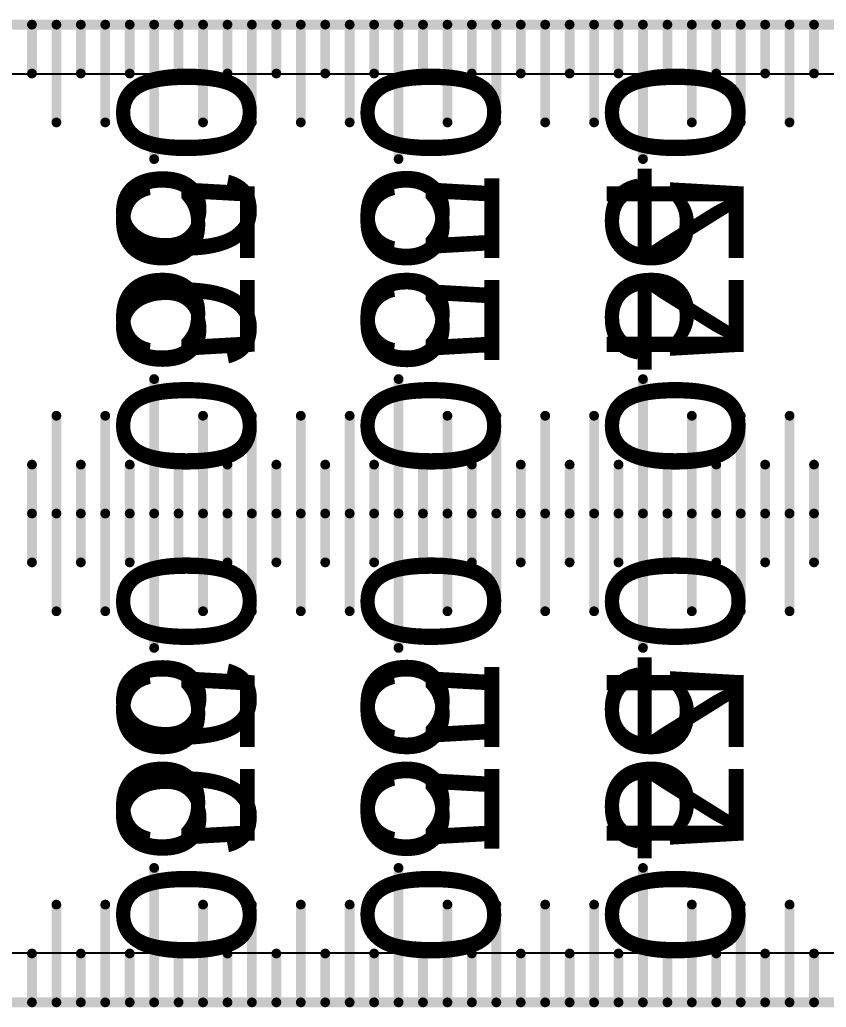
# Model space of a CAD drawing. Header units: millimetres. Extents: x 0 to 531, y -10 to 10.
# Drawn here: x 17.75 to 34.25, y -10.1 to 10.1 of the extents above; entities that cross this region are included whole.
import ezdxf

# ---------------------------------------------------------------- set-up
doc = ezdxf.new("R2010")
doc.units = ezdxf.units.MM
for name, color, linetype in [('BottomLayer', 5, 'Continuous'), ('BottomOverlay', 54, 'Continuous'), ('Mechanical1', 6, 'Continuous'), ('TopLayer', 1, 'Continuous'), ('TopOverlay', 2, 'Continuous')]:
    doc.layers.add(name, color=color, linetype=linetype)

msp = doc.modelspace()

# ---------------------------------------------------------------- linework, layer by layer
at = {"layer": 'BottomLayer'}
for p, q in [((1.009, 8.991), (483.359, 8.991)), ((483.353, -8.991), (1.009, -8.991))]:
    msp.add_line(p, q, dxfattribs=at)
at = {"layer": 'BottomOverlay', "const_width": 0.2}
for points in [[(18, 9), (18, 10)], [(18.5, 8), (18.5, 10)], [(19, 9), (19, 10)], [(19.5, 8), (19.5, 10)], [(20, 9), (20, 10)], [(20.5, 7.25), (20.5, 10)], [(21, 9), (21, 10)], [(21.5, 8), (21.5, 10)], [(22, 9), (22, 10)], [(22.5, 8), (22.5, 10)], [(23, 9), (23, 10)], [(23.5, 8), (23.5, 10)], [(24, 9), (24, 10)], [(24.5, 8), (24.5, 10)], [(25, 9), (25, 10)], [(25.5, 7.25), (25.5, 10)], [(26, 9), (26, 10)], [(26.5, 8), (26.5, 10)], [(27, 9), (27, 10)], [(27.5, 8), (27.5, 10)], [(28, 9), (28, 10)], [(28.5, 8), (28.5, 10)], [(29, 9), (29, 10)], [(29.5, 8), (29.5, 10)], [(30, 9), (30, 10)], [(30.5, 7.25), (30.5, 10)], [(31, 9), (31, 10)], [(31.5, 8), (31.5, 10)], [(32, 9), (32, 10)], [(32.5, 8), (32.5, 10)], [(33, 9), (33, 10)], [(33.5, 8), (33.5, 10)], [(34, 9), (34, 10)], [(20.5, 0), (20.5, 2.75)], [(25.5, 0), (25.5, 2.75)], [(30.5, 0), (30.5, 2.75)], [(18.5, 0), (18.5, 2)], [(19.5, 0), (19.5, 2)], [(21.5, 0), (21.5, 2)], [(22.5, 0), (22.5, 2)], [(23.5, 0), (23.5, 2)], [(24.5, 0), (24.5, 2)], [(26.5, 0), (26.5, 2)], [(27.5, 0), (27.5, 2)], [(28.5, 0), (28.5, 2)], [(29.5, 0), (29.5, 2)], [(31.5, 0), (31.5, 2)], [(32.5, 0), (32.5, 2)], [(33.5, 0), (33.5, 2)], [(18, 0), (18, 1)], [(19, 0), (19, 1)], [(20, 0), (20, 1)], [(21, 0), (21, 1)], [(22, 0), (22, 1)], [(23, 0), (23, 1)], [(24, 0), (24, 1)], [(25, 0), (25, 1)], [(26, 0), (26, 1)], [(27, 0), (27, 1)], [(28, 0), (28, 1)], [(29, 0), (29, 1)], [(30, 0), (30, 1)], [(31, 0), (31, 1)], [(32, 0), (32, 1)], [(33, 0), (33, 1)], [(34, 0), (34, 1)], [(18, -1), (18, 0)], [(18.5, -2), (18.5, 0)], [(19, -1), (19, 0)], [(19.5, -2), (19.5, 0)], [(20, -1), (20, 0)], [(20.5, -2.75), (20.5, 0)], [(21, -1), (21, 0)], [(21.5, -2), (21.5, 0)], [(22, -1), (22, 0)], [(22.5, -2), (22.5, 0)], [(23, -1), (23, 0)], [(23.5, -2), (23.5, 0)], [(24, -1), (24, 0)], [(24.5, -2), (24.5, 0)], [(25, -1), (25, 0)], [(25.5, -2.75), (25.5, 0)], [(26, -1), (26, 0)], [(26.5, -2), (26.5, 0)], [(27, -1), (27, 0)], [(27.5, -2), (27.5, 0)], [(28, -1), (28, 0)], [(28.5, -2), (28.5, 0)], [(29, -1), (29, 0)], [(29.5, -2), (29.5, 0)], [(30, -1), (30, 0)], [(30.5, -2.75), (30.5, 0)], [(31, -1), (31, 0)], [(31.5, -2), (31.5, 0)], [(32, -1), (32, 0)], [(32.5, -2), (32.5, 0)], [(33, -1), (33, 0)], [(33.5, -2), (33.5, 0)], [(34, -1), (34, 0)], [(20.5, -10), (20.5, -7.25)], [(25.5, -10), (25.5, -7.25)], [(30.5, -10), (30.5, -7.25)], [(18.5, -10), (18.5, -8)], [(19.5, -10), (19.5, -8)], [(21.5, -10), (21.5, -8)], [(22.5, -10), (22.5, -8)], [(23.5, -10), (23.5, -8)], [(24.5, -10), (24.5, -8)], [(26.5, -10), (26.5, -8)], [(27.5, -10), (27.5, -8)], [(28.5, -10), (28.5, -8)], [(29.5, -10), (29.5, -8)], [(31.5, -10), (31.5, -8)], [(32.5, -10), (32.5, -8)], [(33.5, -10), (33.5, -8)], [(18, -10), (18, -9)], [(19, -10), (19, -9)], [(20, -10), (20, -9)], [(21, -10), (21, -9)], [(22, -10), (22, -9)], [(23, -10), (23, -9)], [(24, -10), (24, -9)], [(25, -10), (25, -9)], [(26, -10), (26, -9)], [(27, -10), (27, -9)], [(28, -10), (28, -9)], [(29, -10), (29, -9)], [(30, -10), (30, -9)], [(31, -10), (31, -9)], [(32, -10), (32, -9)], [(33, -10), (33, -9)], [(34, -10), (34, -9)]]:
    msp.add_lwpolyline(points, dxfattribs=at)
at = {"layer": 'BottomOverlay', "const_width": 0.1}
for points in [[(17.95, 10, 1), (18.05, 10, 1)], [(18.45, 10, 1), (18.55, 10, 1)], [(18.95, 10, 1), (19.05, 10, 1)], [(19.45, 10, 1), (19.55, 10, 1)], [(19.95, 10, 1), (20.05, 10, 1)], [(20.45, 10, 1), (20.55, 10, 1)], [(20.95, 10, 1), (21.05, 10, 1)], [(21.45, 10, 1), (21.55, 10, 1)], [(21.95, 10, 1), (22.05, 10, 1)], [(22.45, 10, 1), (22.55, 10, 1)], [(22.95, 10, 1), (23.05, 10, 1)], [(23.45, 10, 1), (23.55, 10, 1)], [(23.95, 10, 1), (24.05, 10, 1)], [(24.45, 10, 1), (24.55, 10, 1)], [(24.95, 10, 1), (25.05, 10, 1)], [(25.45, 10, 1), (25.55, 10, 1)], [(25.95, 10, 1), (26.05, 10, 1)], [(26.45, 10, 1), (26.55, 10, 1)], [(26.95, 10, 1), (27.05, 10, 1)], [(27.45, 10, 1), (27.55, 10, 1)], [(27.95, 10, 1), (28.05, 10, 1)], [(28.45, 10, 1), (28.55, 10, 1)], [(28.95, 10, 1), (29.05, 10, 1)], [(29.45, 10, 1), (29.55, 10, 1)], [(29.95, 10, 1), (30.05, 10, 1)], [(30.45, 10, 1), (30.55, 10, 1)], [(30.95, 10, 1), (31.05, 10, 1)], [(31.45, 10, 1), (31.55, 10, 1)], [(31.95, 10, 1), (32.05, 10, 1)], [(32.45, 10, 1), (32.55, 10, 1)], [(32.95, 10, 1), (33.05, 10, 1)], [(33.45, 10, 1), (33.55, 10, 1)], [(33.95, 10, 1), (34.05, 10, 1)], [(17.95, 9, 1), (18.05, 9, 1)], [(18.95, 9, 1), (19.05, 9, 1)], [(19.95, 9, 1), (20.05, 9, 1)], [(20.95, 9, 1), (21.05, 9, 1)], [(21.95, 9, 1), (22.05, 9, 1)], [(22.95, 9, 1), (23.05, 9, 1)], [(23.95, 9, 1), (24.05, 9, 1)], [(24.95, 9, 1), (25.05, 9, 1)], [(25.95, 9, 1), (26.05, 9, 1)], [(26.95, 9, 1), (27.05, 9, 1)], [(27.95, 9, 1), (28.05, 9, 1)], [(28.95, 9, 1), (29.05, 9, 1)], [(29.95, 9, 1), (30.05, 9, 1)], [(30.95, 9, 1), (31.05, 9, 1)], [(31.95, 9, 1), (32.05, 9, 1)], [(32.95, 9, 1), (33.05, 9, 1)], [(33.95, 9, 1), (34.05, 9, 1)], [(18.45, 8, 1), (18.55, 8, 1)], [(19.45, 8, 1), (19.55, 8, 1)], [(21.45, 8, 1), (21.55, 8, 1)], [(22.45, 8, 1), (22.55, 8, 1)], [(23.45, 8, 1), (23.55, 8, 1)], [(24.45, 8, 1), (24.55, 8, 1)], [(26.45, 8, 1), (26.55, 8, 1)], [(27.45, 8, 1), (27.55, 8, 1)], [(28.45, 8, 1), (28.55, 8, 1)], [(29.45, 8, 1), (29.55, 8, 1)], [(31.45, 8, 1), (31.55, 8, 1)], [(32.45, 8, 1), (32.55, 8, 1)], [(33.45, 8, 1), (33.55, 8, 1)], [(20.45, 7.25, 1), (20.55, 7.25, 1)], [(25.45, 7.25, 1), (25.55, 7.25, 1)], [(30.45, 7.25, 1), (30.55, 7.25, 1)], [(20.45, 2.75, 1), (20.55, 2.75, 1)], [(25.45, 2.75, 1), (25.55, 2.75, 1)], [(30.45, 2.75, 1), (30.55, 2.75, 1)], [(18.45, 2, 1), (18.55, 2, 1)], [(19.45, 2, 1), (19.55, 2, 1)], [(21.45, 2, 1), (21.55, 2, 1)], [(22.45, 2, 1), (22.55, 2, 1)], [(23.45, 2, 1), (23.55, 2, 1)], [(24.45, 2, 1), (24.55, 2, 1)], [(26.45, 2, 1), (26.55, 2, 1)], [(27.45, 2, 1), (27.55, 2, 1)], [(28.45, 2, 1), (28.55, 2, 1)], [(29.45, 2, 1), (29.55, 2, 1)], [(31.45, 2, 1), (31.55, 2, 1)], [(32.45, 2, 1), (32.55, 2, 1)], [(33.45, 2, 1), (33.55, 2, 1)], [(17.95, 1, 1), (18.05, 1, 1)], [(18.95, 1, 1), (19.05, 1, 1)], [(19.95, 1, 1), (20.05, 1, 1)], [(20.95, 1, 1), (21.05, 1, 1)], [(21.95, 1, 1), (22.05, 1, 1)], [(22.95, 1, 1), (23.05, 1, 1)], [(23.95, 1, 1), (24.05, 1, 1)], [(24.95, 1, 1), (25.05, 1, 1)], [(25.95, 1, 1), (26.05, 1, 1)], [(26.95, 1, 1), (27.05, 1, 1)], [(27.95, 1, 1), (28.05, 1, 1)], [(28.95, 1, 1), (29.05, 1, 1)], [(29.95, 1, 1), (30.05, 1, 1)], [(30.95, 1, 1), (31.05, 1, 1)], [(31.95, 1, 1), (32.05, 1, 1)], [(32.95, 1, 1), (33.05, 1, 1)], [(33.95, 1, 1), (34.05, 1, 1)], [(17.95, 0, 1), (18.05, 0, 1)], [(17.95, 0, 1), (18.05, 0, 1)], [(18.45, 0, 1), (18.55, 0, 1)], [(18.45, 0, 1), (18.55, 0, 1)], [(18.95, 0, 1), (19.05, 0, 1)], [(18.95, 0, 1), (19.05, 0, 1)], [(19.45, 0, 1), (19.55, 0, 1)], [(19.45, 0, 1), (19.55, 0, 1)], [(19.95, 0, 1), (20.05, 0, 1)], [(19.95, 0, 1), (20.05, 0, 1)], [(20.45, 0, 1), (20.55, 0, 1)], [(20.45, 0, 1), (20.55, 0, 1)], [(20.95, 0, 1), (21.05, 0, 1)], [(20.95, 0, 1), (21.05, 0, 1)], [(21.45, 0, 1), (21.55, 0, 1)], [(21.45, 0, 1), (21.55, 0, 1)], [(21.95, 0, 1), (22.05, 0, 1)], [(21.95, 0, 1), (22.05, 0, 1)], [(22.45, 0, 1), (22.55, 0, 1)], [(22.45, 0, 1), (22.55, 0, 1)], [(22.95, 0, 1), (23.05, 0, 1)], [(22.95, 0, 1), (23.05, 0, 1)], [(23.45, 0, 1), (23.55, 0, 1)], [(23.45, 0, 1), (23.55, 0, 1)], [(23.95, 0, 1), (24.05, 0, 1)], [(23.95, 0, 1), (24.05, 0, 1)], [(24.45, 0, 1), (24.55, 0, 1)], [(24.45, 0, 1), (24.55, 0, 1)], [(24.95, 0, 1), (25.05, 0, 1)], [(24.95, 0, 1), (25.05, 0, 1)], [(25.45, 0, 1), (25.55, 0, 1)], [(25.45, 0, 1), (25.55, 0, 1)], [(25.95, 0, 1), (26.05, 0, 1)], [(25.95, 0, 1), (26.05, 0, 1)], [(26.45, 0, 1), (26.55, 0, 1)], [(26.45, 0, 1), (26.55, 0, 1)], [(26.95, 0, 1), (27.05, 0, 1)], [(26.95, 0, 1), (27.05, 0, 1)], [(27.45, 0, 1), (27.55, 0, 1)], [(27.45, 0, 1), (27.55, 0, 1)], [(27.95, 0, 1), (28.05, 0, 1)], [(27.95, 0, 1), (28.05, 0, 1)], [(28.45, 0, 1), (28.55, 0, 1)], [(28.45, 0, 1), (28.55, 0, 1)], [(28.95, 0, 1), (29.05, 0, 1)], [(28.95, 0, 1), (29.05, 0, 1)], [(29.45, 0, 1), (29.55, 0, 1)], [(29.45, 0, 1), (29.55, 0, 1)], [(29.95, 0, 1), (30.05, 0, 1)], [(29.95, 0, 1), (30.05, 0, 1)], [(30.45, 0, 1), (30.55, 0, 1)], [(30.45, 0, 1), (30.55, 0, 1)], [(30.95, 0, 1), (31.05, 0, 1)], [(30.95, 0, 1), (31.05, 0, 1)], [(31.45, 0, 1), (31.55, 0, 1)], [(31.45, 0, 1), (31.55, 0, 1)], [(31.95, 0, 1), (32.05, 0, 1)], [(31.95, 0, 1), (32.05, 0, 1)], [(32.45, 0, 1), (32.55, 0, 1)], [(32.45, 0, 1), (32.55, 0, 1)], [(32.95, 0, 1), (33.05, 0, 1)], [(32.95, 0, 1), (33.05, 0, 1)], [(33.45, 0, 1), (33.55, 0, 1)], [(33.45, 0, 1), (33.55, 0, 1)], [(33.95, 0, 1), (34.05, 0, 1)], [(33.95, 0, 1), (34.05, 0, 1)], [(17.95, -1, 1), (18.05, -1, 1)], [(18.95, -1, 1), (19.05, -1, 1)], [(19.95, -1, 1), (20.05, -1, 1)], [(20.95, -1, 1), (21.05, -1, 1)], [(21.95, -1, 1), (22.05, -1, 1)], [(22.95, -1, 1), (23.05, -1, 1)], [(23.95, -1, 1), (24.05, -1, 1)], [(24.95, -1, 1), (25.05, -1, 1)], [(25.95, -1, 1), (26.05, -1, 1)], [(26.95, -1, 1), (27.05, -1, 1)], [(27.95, -1, 1), (28.05, -1, 1)], [(28.95, -1, 1), (29.05, -1, 1)], [(29.95, -1, 1), (30.05, -1, 1)], [(30.95, -1, 1), (31.05, -1, 1)], [(31.95, -1, 1), (32.05, -1, 1)], [(32.95, -1, 1), (33.05, -1, 1)], [(33.95, -1, 1), (34.05, -1, 1)], [(18.45, -2, 1), (18.55, -2, 1)], [(19.45, -2, 1), (19.55, -2, 1)], [(21.45, -2, 1), (21.55, -2, 1)], [(22.45, -2, 1), (22.55, -2, 1)], [(23.45, -2, 1), (23.55, -2, 1)], [(24.45, -2, 1), (24.55, -2, 1)], [(26.45, -2, 1), (26.55, -2, 1)], [(27.45, -2, 1), (27.55, -2, 1)], [(28.45, -2, 1), (28.55, -2, 1)], [(29.45, -2, 1), (29.55, -2, 1)], [(31.45, -2, 1), (31.55, -2, 1)], [(32.45, -2, 1), (32.55, -2, 1)], [(33.45, -2, 1), (33.55, -2, 1)], [(20.45, -2.75, 1), (20.55, -2.75, 1)], [(25.45, -2.75, 1), (25.55, -2.75, 1)], [(30.45, -2.75, 1), (30.55, -2.75, 1)], [(20.45, -7.25, 1), (20.55, -7.25, 1)], [(25.45, -7.25, 1), (25.55, -7.25, 1)], [(30.45, -7.25, 1), (30.55, -7.25, 1)], [(18.45, -8, 1), (18.55, -8, 1)], [(19.45, -8, 1), (19.55, -8, 1)], [(21.45, -8, 1), (21.55, -8, 1)], [(22.45, -8, 1), (22.55, -8, 1)], [(23.45, -8, 1), (23.55, -8, 1)], [(24.45, -8, 1), (24.55, -8, 1)], [(26.45, -8, 1), (26.55, -8, 1)], [(27.45, -8, 1), (27.55, -8, 1)], [(28.45, -8, 1), (28.55, -8, 1)], [(29.45, -8, 1), (29.55, -8, 1)], [(31.45, -8, 1), (31.55, -8, 1)], [(32.45, -8, 1), (32.55, -8, 1)], [(33.45, -8, 1), (33.55, -8, 1)], [(17.95, -9, 1), (18.05, -9, 1)], [(18.95, -9, 1), (19.05, -9, 1)], [(19.95, -9, 1), (20.05, -9, 1)], [(20.95, -9, 1), (21.05, -9, 1)], [(21.95, -9, 1), (22.05, -9, 1)], [(22.95, -9, 1), (23.05, -9, 1)], [(23.95, -9, 1), (24.05, -9, 1)], [(24.95, -9, 1), (25.05, -9, 1)], [(25.95, -9, 1), (26.05, -9, 1)], [(26.95, -9, 1), (27.05, -9, 1)], [(27.95, -9, 1), (28.05, -9, 1)], [(28.95, -9, 1), (29.05, -9, 1)], [(29.95, -9, 1), (30.05, -9, 1)], [(30.95, -9, 1), (31.05, -9, 1)], [(31.95, -9, 1), (32.05, -9, 1)], [(32.95, -9, 1), (33.05, -9, 1)], [(33.95, -9, 1), (34.05, -9, 1)], [(17.95, -10, 1), (18.05, -10, 1)], [(18.45, -10, 1), (18.55, -10, 1)], [(18.95, -10, 1), (19.05, -10, 1)], [(19.45, -10, 1), (19.55, -10, 1)], [(19.95, -10, 1), (20.05, -10, 1)], [(20.45, -10, 1), (20.55, -10, 1)], [(20.95, -10, 1), (21.05, -10, 1)], [(21.45, -10, 1), (21.55, -10, 1)], [(21.95, -10, 1), (22.05, -10, 1)], [(22.45, -10, 1), (22.55, -10, 1)], [(22.95, -10, 1), (23.05, -10, 1)], [(23.45, -10, 1), (23.55, -10, 1)], [(23.95, -10, 1), (24.05, -10, 1)], [(24.45, -10, 1), (24.55, -10, 1)], [(24.95, -10, 1), (25.05, -10, 1)], [(25.45, -10, 1), (25.55, -10, 1)], [(25.95, -10, 1), (26.05, -10, 1)], [(26.45, -10, 1), (26.55, -10, 1)], [(26.95, -10, 1), (27.05, -10, 1)], [(27.45, -10, 1), (27.55, -10, 1)], [(27.95, -10, 1), (28.05, -10, 1)], [(28.45, -10, 1), (28.55, -10, 1)], [(28.95, -10, 1), (29.05, -10, 1)], [(29.45, -10, 1), (29.55, -10, 1)], [(29.95, -10, 1), (30.05, -10, 1)], [(30.45, -10, 1), (30.55, -10, 1)], [(30.95, -10, 1), (31.05, -10, 1)], [(31.45, -10, 1), (31.55, -10, 1)], [(31.95, -10, 1), (32.05, -10, 1)], [(32.45, -10, 1), (32.55, -10, 1)], [(32.95, -10, 1), (33.05, -10, 1)], [(33.45, -10, 1), (33.55, -10, 1)], [(33.95, -10, 1), (34.05, -10, 1)]]:
    msp.add_lwpolyline(points, format="xyb", close=True, dxfattribs=at)
at = {"layer": 'Mechanical1', "const_width": 0.2}
for points in [[(0.5, 10), (484.828, 10)], [(0.5, -10), (484.821, -10)]]:
    msp.add_lwpolyline(points, dxfattribs=at)
at = {"layer": 'TopLayer'}
for p, q in [((1.009, 8.991), (483.359, 8.991)), ((483.353, -8.991), (1.009, -8.991))]:
    msp.add_line(p, q, dxfattribs=at)
at = {"layer": 'TopOverlay', "const_width": 0.2}
for points in [[(18, 9), (18, 10)], [(18.5, 8), (18.5, 10)], [(19, 9), (19, 10)], [(19.5, 8), (19.5, 10)], [(20, 9), (20, 10)], [(20.5, 7.25), (20.5, 10)], [(21, 9), (21, 10)], [(21.5, 8), (21.5, 10)], [(22, 9), (22, 10)], [(22.5, 8), (22.5, 10)], [(23, 9), (23, 10)], [(23.5, 8), (23.5, 10)], [(24, 9), (24, 10)], [(24.5, 8), (24.5, 10)], [(25, 9), (25, 10)], [(25.5, 7.25), (25.5, 10)], [(26, 9), (26, 10)], [(26.5, 8), (26.5, 10)], [(27, 9), (27, 10)], [(27.5, 8), (27.5, 10)], [(28, 9), (28, 10)], [(28.5, 8), (28.5, 10)], [(29, 9), (29, 10)], [(29.5, 8), (29.5, 10)], [(30, 9), (30, 10)], [(30.5, 7.25), (30.5, 10)], [(31, 9), (31, 10)], [(31.5, 8), (31.5, 10)], [(32, 9), (32, 10)], [(32.5, 8), (32.5, 10)], [(33, 9), (33, 10)], [(33.5, 8), (33.5, 10)], [(34, 9), (34, 10)], [(20.5, 0), (20.5, 2.75)], [(25.5, 0), (25.5, 2.75)], [(30.5, 0), (30.5, 2.75)], [(18.5, 0), (18.5, 2)], [(19.5, 0), (19.5, 2)], [(21.5, 0), (21.5, 2)], [(22.5, 0), (22.5, 2)], [(23.5, 0), (23.5, 2)], [(24.5, 0), (24.5, 2)], [(26.5, 0), (26.5, 2)], [(27.5, 0), (27.5, 2)], [(28.5, 0), (28.5, 2)], [(29.5, 0), (29.5, 2)], [(31.5, 0), (31.5, 2)], [(32.5, 0), (32.5, 2)], [(33.5, 0), (33.5, 2)], [(18, 0), (18, 1)], [(19, 0), (19, 1)], [(20, 0), (20, 1)], [(21, 0), (21, 1)], [(22, 0), (22, 1)], [(23, 0), (23, 1)], [(24, 0), (24, 1)], [(25, 0), (25, 1)], [(26, 0), (26, 1)], [(27, 0), (27, 1)], [(28, 0), (28, 1)], [(29, 0), (29, 1)], [(30, 0), (30, 1)], [(31, 0), (31, 1)], [(32, 0), (32, 1)], [(33, 0), (33, 1)], [(34, 0), (34, 1)], [(18, -1), (18, 0)], [(18.5, -2), (18.5, 0)], [(19, -1), (19, 0)], [(19.5, -2), (19.5, 0)], [(20, -1), (20, 0)], [(20.5, -2.75), (20.5, 0)], [(21, -1), (21, 0)], [(21.5, -2), (21.5, 0)], [(22, -1), (22, 0)], [(22.5, -2), (22.5, 0)], [(23, -1), (23, 0)], [(23.5, -2), (23.5, 0)], [(24, -1), (24, 0)], [(24.5, -2), (24.5, 0)], [(25, -1), (25, 0)], [(25.5, -2.75), (25.5, 0)], [(26, -1), (26, 0)], [(26.5, -2), (26.5, 0)], [(27, -1), (27, 0)], [(27.5, -2), (27.5, 0)], [(28, -1), (28, 0)], [(28.5, -2), (28.5, 0)], [(29, -1), (29, 0)], [(29.5, -2), (29.5, 0)], [(30, -1), (30, 0)], [(30.5, -2.75), (30.5, 0)], [(31, -1), (31, 0)], [(31.5, -2), (31.5, 0)], [(32, -1), (32, 0)], [(32.5, -2), (32.5, 0)], [(33, -1), (33, 0)], [(33.5, -2), (33.5, 0)], [(34, -1), (34, 0)], [(20.5, -10), (20.5, -7.25)], [(25.5, -10), (25.5, -7.25)], [(30.5, -10), (30.5, -7.25)], [(18.5, -10), (18.5, -8)], [(19.5, -10), (19.5, -8)], [(21.5, -10), (21.5, -8)], [(22.5, -10), (22.5, -8)], [(23.5, -10), (23.5, -8)], [(24.5, -10), (24.5, -8)], [(26.5, -10), (26.5, -8)], [(27.5, -10), (27.5, -8)], [(28.5, -10), (28.5, -8)], [(29.5, -10), (29.5, -8)], [(31.5, -10), (31.5, -8)], [(32.5, -10), (32.5, -8)], [(33.5, -10), (33.5, -8)], [(18, -10), (18, -9)], [(19, -10), (19, -9)], [(20, -10), (20, -9)], [(21, -10), (21, -9)], [(22, -10), (22, -9)], [(23, -10), (23, -9)], [(24, -10), (24, -9)], [(25, -10), (25, -9)], [(26, -10), (26, -9)], [(27, -10), (27, -9)], [(28, -10), (28, -9)], [(29, -10), (29, -9)], [(30, -10), (30, -9)], [(31, -10), (31, -9)], [(32, -10), (32, -9)], [(33, -10), (33, -9)], [(34, -10), (34, -9)]]:
    msp.add_lwpolyline(points, dxfattribs=at)
at = {"layer": 'TopOverlay', "const_width": 0.1}
for points in [[(17.95, 10, 1), (18.05, 10, 1)], [(18.45, 10, 1), (18.55, 10, 1)], [(18.95, 10, 1), (19.05, 10, 1)], [(19.45, 10, 1), (19.55, 10, 1)], [(19.95, 10, 1), (20.05, 10, 1)], [(20.45, 10, 1), (20.55, 10, 1)], [(20.95, 10, 1), (21.05, 10, 1)], [(21.45, 10, 1), (21.55, 10, 1)], [(21.95, 10, 1), (22.05, 10, 1)], [(22.45, 10, 1), (22.55, 10, 1)], [(22.95, 10, 1), (23.05, 10, 1)], [(23.45, 10, 1), (23.55, 10, 1)], [(23.95, 10, 1), (24.05, 10, 1)], [(24.45, 10, 1), (24.55, 10, 1)], [(24.95, 10, 1), (25.05, 10, 1)], [(25.45, 10, 1), (25.55, 10, 1)], [(25.95, 10, 1), (26.05, 10, 1)], [(26.45, 10, 1), (26.55, 10, 1)], [(26.95, 10, 1), (27.05, 10, 1)], [(27.45, 10, 1), (27.55, 10, 1)], [(27.95, 10, 1), (28.05, 10, 1)], [(28.45, 10, 1), (28.55, 10, 1)], [(28.95, 10, 1), (29.05, 10, 1)], [(29.45, 10, 1), (29.55, 10, 1)], [(29.95, 10, 1), (30.05, 10, 1)], [(30.45, 10, 1), (30.55, 10, 1)], [(30.95, 10, 1), (31.05, 10, 1)], [(31.45, 10, 1), (31.55, 10, 1)], [(31.95, 10, 1), (32.05, 10, 1)], [(32.45, 10, 1), (32.55, 10, 1)], [(32.95, 10, 1), (33.05, 10, 1)], [(33.45, 10, 1), (33.55, 10, 1)], [(33.95, 10, 1), (34.05, 10, 1)], [(17.95, 9, 1), (18.05, 9, 1)], [(18.95, 9, 1), (19.05, 9, 1)], [(19.95, 9, 1), (20.05, 9, 1)], [(20.95, 9, 1), (21.05, 9, 1)], [(21.95, 9, 1), (22.05, 9, 1)], [(22.95, 9, 1), (23.05, 9, 1)], [(23.95, 9, 1), (24.05, 9, 1)], [(24.95, 9, 1), (25.05, 9, 1)], [(25.95, 9, 1), (26.05, 9, 1)], [(26.95, 9, 1), (27.05, 9, 1)], [(27.95, 9, 1), (28.05, 9, 1)], [(28.95, 9, 1), (29.05, 9, 1)], [(29.95, 9, 1), (30.05, 9, 1)], [(30.95, 9, 1), (31.05, 9, 1)], [(31.95, 9, 1), (32.05, 9, 1)], [(32.95, 9, 1), (33.05, 9, 1)], [(33.95, 9, 1), (34.05, 9, 1)], [(18.45, 8, 1), (18.55, 8, 1)], [(19.45, 8, 1), (19.55, 8, 1)], [(21.45, 8, 1), (21.55, 8, 1)], [(22.45, 8, 1), (22.55, 8, 1)], [(23.45, 8, 1), (23.55, 8, 1)], [(24.45, 8, 1), (24.55, 8, 1)], [(26.45, 8, 1), (26.55, 8, 1)], [(27.45, 8, 1), (27.55, 8, 1)], [(28.45, 8, 1), (28.55, 8, 1)], [(29.45, 8, 1), (29.55, 8, 1)], [(31.45, 8, 1), (31.55, 8, 1)], [(32.45, 8, 1), (32.55, 8, 1)], [(33.45, 8, 1), (33.55, 8, 1)], [(20.45, 7.25, 1), (20.55, 7.25, 1)], [(25.45, 7.25, 1), (25.55, 7.25, 1)], [(30.45, 7.25, 1), (30.55, 7.25, 1)], [(20.45, 2.75, 1), (20.55, 2.75, 1)], [(25.45, 2.75, 1), (25.55, 2.75, 1)], [(30.45, 2.75, 1), (30.55, 2.75, 1)], [(18.45, 2, 1), (18.55, 2, 1)], [(19.45, 2, 1), (19.55, 2, 1)], [(21.45, 2, 1), (21.55, 2, 1)], [(22.45, 2, 1), (22.55, 2, 1)], [(23.45, 2, 1), (23.55, 2, 1)], [(24.45, 2, 1), (24.55, 2, 1)], [(26.45, 2, 1), (26.55, 2, 1)], [(27.45, 2, 1), (27.55, 2, 1)], [(28.45, 2, 1), (28.55, 2, 1)], [(29.45, 2, 1), (29.55, 2, 1)], [(31.45, 2, 1), (31.55, 2, 1)], [(32.45, 2, 1), (32.55, 2, 1)], [(33.45, 2, 1), (33.55, 2, 1)], [(17.95, 1, 1), (18.05, 1, 1)], [(18.95, 1, 1), (19.05, 1, 1)], [(19.95, 1, 1), (20.05, 1, 1)], [(20.95, 1, 1), (21.05, 1, 1)], [(21.95, 1, 1), (22.05, 1, 1)], [(22.95, 1, 1), (23.05, 1, 1)], [(23.95, 1, 1), (24.05, 1, 1)], [(24.95, 1, 1), (25.05, 1, 1)], [(25.95, 1, 1), (26.05, 1, 1)], [(26.95, 1, 1), (27.05, 1, 1)], [(27.95, 1, 1), (28.05, 1, 1)], [(28.95, 1, 1), (29.05, 1, 1)], [(29.95, 1, 1), (30.05, 1, 1)], [(30.95, 1, 1), (31.05, 1, 1)], [(31.95, 1, 1), (32.05, 1, 1)], [(32.95, 1, 1), (33.05, 1, 1)], [(33.95, 1, 1), (34.05, 1, 1)], [(17.95, 0, 1), (18.05, 0, 1)], [(17.95, 0, 1), (18.05, 0, 1)], [(18.45, 0, 1), (18.55, 0, 1)], [(18.45, 0, 1), (18.55, 0, 1)], [(18.95, 0, 1), (19.05, 0, 1)], [(18.95, 0, 1), (19.05, 0, 1)], [(19.45, 0, 1), (19.55, 0, 1)], [(19.45, 0, 1), (19.55, 0, 1)], [(19.95, 0, 1), (20.05, 0, 1)], [(19.95, 0, 1), (20.05, 0, 1)], [(20.45, 0, 1), (20.55, 0, 1)], [(20.45, 0, 1), (20.55, 0, 1)], [(20.95, 0, 1), (21.05, 0, 1)], [(20.95, 0, 1), (21.05, 0, 1)], [(21.45, 0, 1), (21.55, 0, 1)], [(21.45, 0, 1), (21.55, 0, 1)], [(21.95, 0, 1), (22.05, 0, 1)], [(21.95, 0, 1), (22.05, 0, 1)], [(22.45, 0, 1), (22.55, 0, 1)], [(22.45, 0, 1), (22.55, 0, 1)], [(22.95, 0, 1), (23.05, 0, 1)], [(22.95, 0, 1), (23.05, 0, 1)], [(23.45, 0, 1), (23.55, 0, 1)], [(23.45, 0, 1), (23.55, 0, 1)], [(23.95, 0, 1), (24.05, 0, 1)], [(23.95, 0, 1), (24.05, 0, 1)], [(24.45, 0, 1), (24.55, 0, 1)], [(24.45, 0, 1), (24.55, 0, 1)], [(24.95, 0, 1), (25.05, 0, 1)], [(24.95, 0, 1), (25.05, 0, 1)], [(25.45, 0, 1), (25.55, 0, 1)], [(25.45, 0, 1), (25.55, 0, 1)], [(25.95, 0, 1), (26.05, 0, 1)], [(25.95, 0, 1), (26.05, 0, 1)], [(26.45, 0, 1), (26.55, 0, 1)], [(26.45, 0, 1), (26.55, 0, 1)], [(26.95, 0, 1), (27.05, 0, 1)], [(26.95, 0, 1), (27.05, 0, 1)], [(27.45, 0, 1), (27.55, 0, 1)], [(27.45, 0, 1), (27.55, 0, 1)], [(27.95, 0, 1), (28.05, 0, 1)], [(27.95, 0, 1), (28.05, 0, 1)], [(28.45, 0, 1), (28.55, 0, 1)], [(28.45, 0, 1), (28.55, 0, 1)], [(28.95, 0, 1), (29.05, 0, 1)], [(28.95, 0, 1), (29.05, 0, 1)], [(29.45, 0, 1), (29.55, 0, 1)], [(29.45, 0, 1), (29.55, 0, 1)], [(29.95, 0, 1), (30.05, 0, 1)], [(29.95, 0, 1), (30.05, 0, 1)], [(30.45, 0, 1), (30.55, 0, 1)], [(30.45, 0, 1), (30.55, 0, 1)], [(30.95, 0, 1), (31.05, 0, 1)], [(30.95, 0, 1), (31.05, 0, 1)], [(31.45, 0, 1), (31.55, 0, 1)], [(31.45, 0, 1), (31.55, 0, 1)], [(31.95, 0, 1), (32.05, 0, 1)], [(31.95, 0, 1), (32.05, 0, 1)], [(32.45, 0, 1), (32.55, 0, 1)], [(32.45, 0, 1), (32.55, 0, 1)], [(32.95, 0, 1), (33.05, 0, 1)], [(32.95, 0, 1), (33.05, 0, 1)], [(33.45, 0, 1), (33.55, 0, 1)], [(33.45, 0, 1), (33.55, 0, 1)], [(33.95, 0, 1), (34.05, 0, 1)], [(33.95, 0, 1), (34.05, 0, 1)], [(17.95, -1, 1), (18.05, -1, 1)], [(18.95, -1, 1), (19.05, -1, 1)], [(19.95, -1, 1), (20.05, -1, 1)], [(20.95, -1, 1), (21.05, -1, 1)], [(21.95, -1, 1), (22.05, -1, 1)], [(22.95, -1, 1), (23.05, -1, 1)], [(23.95, -1, 1), (24.05, -1, 1)], [(24.95, -1, 1), (25.05, -1, 1)], [(25.95, -1, 1), (26.05, -1, 1)], [(26.95, -1, 1), (27.05, -1, 1)], [(27.95, -1, 1), (28.05, -1, 1)], [(28.95, -1, 1), (29.05, -1, 1)], [(29.95, -1, 1), (30.05, -1, 1)], [(30.95, -1, 1), (31.05, -1, 1)], [(31.95, -1, 1), (32.05, -1, 1)], [(32.95, -1, 1), (33.05, -1, 1)], [(33.95, -1, 1), (34.05, -1, 1)], [(18.45, -2, 1), (18.55, -2, 1)], [(19.45, -2, 1), (19.55, -2, 1)], [(21.45, -2, 1), (21.55, -2, 1)], [(22.45, -2, 1), (22.55, -2, 1)], [(23.45, -2, 1), (23.55, -2, 1)], [(24.45, -2, 1), (24.55, -2, 1)], [(26.45, -2, 1), (26.55, -2, 1)], [(27.45, -2, 1), (27.55, -2, 1)], [(28.45, -2, 1), (28.55, -2, 1)], [(29.45, -2, 1), (29.55, -2, 1)], [(31.45, -2, 1), (31.55, -2, 1)], [(32.45, -2, 1), (32.55, -2, 1)], [(33.45, -2, 1), (33.55, -2, 1)], [(20.45, -2.75, 1), (20.55, -2.75, 1)], [(25.45, -2.75, 1), (25.55, -2.75, 1)], [(30.45, -2.75, 1), (30.55, -2.75, 1)], [(20.45, -7.25, 1), (20.55, -7.25, 1)], [(25.45, -7.25, 1), (25.55, -7.25, 1)], [(30.45, -7.25, 1), (30.55, -7.25, 1)], [(18.45, -8, 1), (18.55, -8, 1)], [(19.45, -8, 1), (19.55, -8, 1)], [(21.45, -8, 1), (21.55, -8, 1)], [(22.45, -8, 1), (22.55, -8, 1)], [(23.45, -8, 1), (23.55, -8, 1)], [(24.45, -8, 1), (24.55, -8, 1)], [(26.45, -8, 1), (26.55, -8, 1)], [(27.45, -8, 1), (27.55, -8, 1)], [(28.45, -8, 1), (28.55, -8, 1)], [(29.45, -8, 1), (29.55, -8, 1)], [(31.45, -8, 1), (31.55, -8, 1)], [(32.45, -8, 1), (32.55, -8, 1)], [(33.45, -8, 1), (33.55, -8, 1)], [(17.95, -9, 1), (18.05, -9, 1)], [(18.95, -9, 1), (19.05, -9, 1)], [(19.95, -9, 1), (20.05, -9, 1)], [(20.95, -9, 1), (21.05, -9, 1)], [(21.95, -9, 1), (22.05, -9, 1)], [(22.95, -9, 1), (23.05, -9, 1)], [(23.95, -9, 1), (24.05, -9, 1)], [(24.95, -9, 1), (25.05, -9, 1)], [(25.95, -9, 1), (26.05, -9, 1)], [(26.95, -9, 1), (27.05, -9, 1)], [(27.95, -9, 1), (28.05, -9, 1)], [(28.95, -9, 1), (29.05, -9, 1)], [(29.95, -9, 1), (30.05, -9, 1)], [(30.95, -9, 1), (31.05, -9, 1)], [(31.95, -9, 1), (32.05, -9, 1)], [(32.95, -9, 1), (33.05, -9, 1)], [(33.95, -9, 1), (34.05, -9, 1)], [(17.95, -10, 1), (18.05, -10, 1)], [(18.45, -10, 1), (18.55, -10, 1)], [(18.95, -10, 1), (19.05, -10, 1)], [(19.45, -10, 1), (19.55, -10, 1)], [(19.95, -10, 1), (20.05, -10, 1)], [(20.45, -10, 1), (20.55, -10, 1)], [(20.95, -10, 1), (21.05, -10, 1)], [(21.45, -10, 1), (21.55, -10, 1)], [(21.95, -10, 1), (22.05, -10, 1)], [(22.45, -10, 1), (22.55, -10, 1)], [(22.95, -10, 1), (23.05, -10, 1)], [(23.45, -10, 1), (23.55, -10, 1)], [(23.95, -10, 1), (24.05, -10, 1)], [(24.45, -10, 1), (24.55, -10, 1)], [(24.95, -10, 1), (25.05, -10, 1)], [(25.45, -10, 1), (25.55, -10, 1)], [(25.95, -10, 1), (26.05, -10, 1)], [(26.45, -10, 1), (26.55, -10, 1)], [(26.95, -10, 1), (27.05, -10, 1)], [(27.45, -10, 1), (27.55, -10, 1)], [(27.95, -10, 1), (28.05, -10, 1)], [(28.45, -10, 1), (28.55, -10, 1)], [(28.95, -10, 1), (29.05, -10, 1)], [(29.45, -10, 1), (29.55, -10, 1)], [(29.95, -10, 1), (30.05, -10, 1)], [(30.45, -10, 1), (30.55, -10, 1)], [(30.95, -10, 1), (31.05, -10, 1)], [(31.45, -10, 1), (31.55, -10, 1)], [(31.95, -10, 1), (32.05, -10, 1)], [(32.45, -10, 1), (32.55, -10, 1)], [(32.95, -10, 1), (33.05, -10, 1)], [(33.45, -10, 1), (33.55, -10, 1)], [(33.95, -10, 1), (34.05, -10, 1)]]:
    msp.add_lwpolyline(points, format="xyb", close=True, dxfattribs=at)

# ---------------------------------------------------------------- texts
at = {"layer": 'BottomOverlay', "text_generation_flag": 2}
for s, p in [('560', (19.759, 3)), ('550', (24.759, 3)), ('540', (29.759, 3)), ('560', (19.759, -7)), ('550', (24.759, -7)), ('540', (29.759, -7))]:
    msp.add_text(s, height=2.8, rotation=270, dxfattribs=at).set_placement(p)
at = {"layer": 'TopOverlay'}
for s, p in [('560', (19.759, 7)), ('550', (24.759, 7)), ('540', (29.759, 7)), ('560', (19.759, -3)), ('550', (24.759, -3)), ('540', (29.759, -3))]:
    msp.add_text(s, height=2.8, rotation=270, dxfattribs=at).set_placement(p)

doc.saveas('drawing.dxf')
